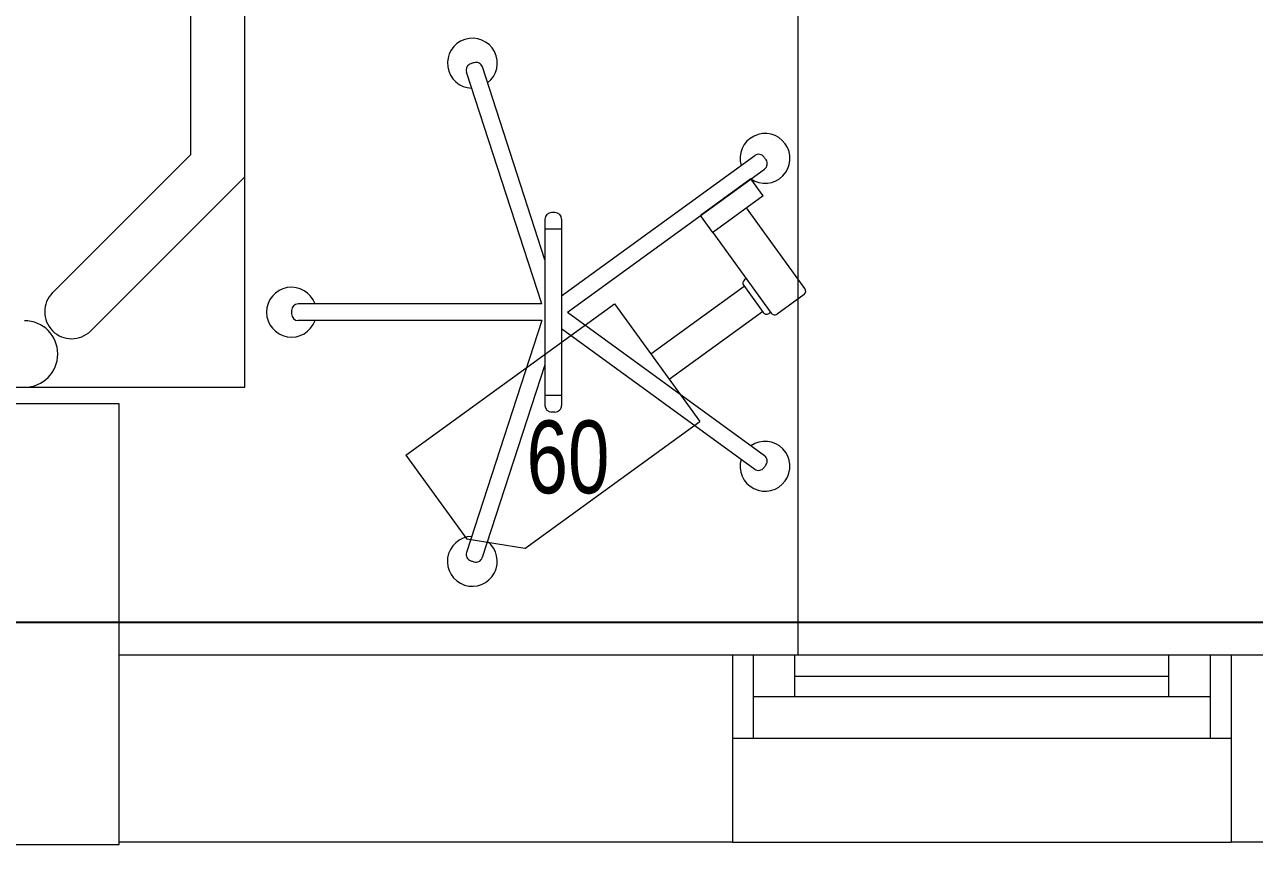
# Model space of a CAD drawing. Header units: metres. Extents: x -18745 to 220762, y -1579758 to -1356048.
# Drawn here: x 144515 to 145995, y -1411755 to -1410769 of the extents above; entities that cross this region are included whole.
import ezdxf

# ---------------------------------------------------------------- set-up
doc = ezdxf.new("R2010")
doc.units = ezdxf.units.M
doc.layers.get('0').update_dxf_attribs({"lineweight": 0})
for name, color, linetype, lineweight in [('A-100 - Copy$0$Aluminum', 8, 'Continuous', 0), ('A-100 - Copy$0$Medical Equipment and Furniture', 8, 'Continuous', 0), ('A-100 - Copy$0$Medical Equipment and Furniture1', 8, 'Continuous', 5), ('A-100 - Copy$0$Proj', 8, 'Continuous', 0), ('A-100 - Copy$0$Structure', 8, 'Continuous', 9), ('A-100 - Copy$0$Walls', 8, 'Continuous', 0)]:
    doc.layers.add(name, color=color, linetype=linetype, lineweight=lineweight)
doc.layers.add('A-100 - Copy$0$axes', color=8, linetype='Continuous')
doc.styles.add('A-100 - Copy$0$X3G_ENTITY_257CFD', font='swisscl.ttf', dxfattribs={"height": 200})

# ---------------------------------------------------------------- blocks, each defined once
blk = doc.blocks.new('*X134')
for p, q in [((5, 3), (5, 3)), ((5, 3), (5, 3)), ((5, 3), (5, 3)), ((5, 3), (5, 3)), ((5, 3), (5, 3)), ((5, 3), (5, 3)), ((5, 3), (5, 3)), ((5, 3), (5, 3)), ((5, 3), (5, 3)), ((5, 3), (5, 3)), ((5, 3), (5, 3)), ((5, 3), (5, 3)), ((5, 3), (5, 3)), ((5, 3), (5, 3)), ((5, 3), (5, 3)), ((5, 3), (5, 3)), ((5, 3), (5, 3)), ((5, 3), (5, 3)), ((5, 3), (5, 3)), ((5, 3), (5, 3)), ((5, 3), (5, 3)), ((5, 3), (5, 3)), ((5, 3), (5, 3)), ((5, 3), (5, 3)), ((5, 3), (5, 3)), ((5, 3), (5, 3)), ((5, 3), (5, 3)), ((5, 3), (5, 3)), ((5, 3), (5, 3)), ((5, 3), (5, 3)), ((5, 3), (5, 3)), ((5, 3), (5, 3)), ((5, 3), (5, 3)), ((5, 3), (5, 3)), ((5, 3), (5, 3)), ((5, 3), (5, 3)), ((5, 3), (5, 3)), ((5, 3), (5, 3)), ((5, 3), (5, 3)), ((5, 3), (5, 3)), ((5, 3), (5, 3)), ((5, 3), (5, 3)), ((5, 3), (5, 3)), ((5, 3), (5, 3)), ((5, 3), (5, 3)), ((5, 3), (5, 3)), ((5, 3), (5, 3)), ((5, 3), (5, 3)), ((5, 3), (5, 3)), ((5, 3), (5, 3)), ((5, 3), (5, 3)), ((5, 3), (5, 3)), ((5, 3), (5, 3)), ((5, 3), (5, 3)), ((5, 3), (5, 3)), ((5, 3), (5, 3)), ((5, 3), (5, 3)), ((5, 3), (5, 3)), ((5, 3), (5, 3)), ((5, 3), (5, 3)), ((5, 3), (5, 3)), ((5, 3), (5, 3)), ((5, 3), (5, 3)), ((5, 3), (5, 3)), ((5, 3), (5, 3)), ((5, 3), (5, 3)), ((6, 3), (5, 3)), ((5, 3), (5, 3)), ((6, 3), (5, 3)), ((5, 3), (5, 3)), ((6, 3), (5, 3)), ((5, 3), (5, 3)), ((6, 3), (5, 3)), ((5, 3), (5, 3)), ((5, 3), (5, 3)), ((5, 3), (5, 3)), ((5, 3), (5, 3)), ((5, 3), (5, 3)), ((5, 3), (5, 3)), ((5, 3), (5, 3)), ((5, 3), (5, 3)), ((5, 3), (5, 3)), ((5, 3), (5, 3)), ((5, 3), (5, 3)), ((5, 3), (5, 3)), ((5, 3), (5, 3)), ((5, 3), (5, 3)), ((5, 3), (5, 3)), ((5, 3), (5, 3)), ((5, 3), (5, 3)), ((5, 3), (5, 3)), ((5, 3), (5, 3)), ((5, 3), (5, 3)), ((5, 3), (5, 3)), ((5, 3), (5, 3)), ((5, 3), (5, 3)), ((6, 3), (6, 3)), ((6, 3), (6, 3)), ((6, 3), (6, 3)), ((6, 3), (6, 3)), ((6, 3), (6, 3)), ((6, 3), (6, 3)), ((6, 3), (6, 3)), ((6, 3), (6, 3)), ((6, 3), (6, 3)), ((6, 3), (6, 3)), ((6, 3), (6, 3)), ((6, 3), (6, 3)), ((6, 3), (6, 3)), ((6, 3), (6, 3)), ((6, 3), (6, 3)), ((6, 3), (6, 3)), ((6, 3), (6, 3)), ((6, 3), (6, 3)), ((6, 3), (6, 3)), ((6, 3), (6, 3)), ((6, 3), (6, 3)), ((6, 3), (6, 3)), ((6, 3), (6, 3)), ((6, 3), (6, 3)), ((6, 3), (6, 3)), ((6, 3), (6, 3)), ((6, 3), (6, 3)), ((6, 3), (6, 3)), ((6, 3), (6, 3)), ((6, 3), (6, 3)), ((6, 3), (6, 3)), ((6, 3), (6, 3)), ((6, 3), (6, 3)), ((6, 3), (6, 3)), ((6, 3), (6, 3)), ((6, 3), (6, 3)), ((6, 3), (6, 3)), ((6, 3), (6, 3)), ((6, 3), (6, 3)), ((6, 3), (6, 3)), ((6, 3), (6, 3)), ((6, 3), (6, 3)), ((6, 3), (6, 3)), ((6, 3), (6, 3)), ((6, 3), (6, 3)), ((6, 3), (6, 3)), ((6, 3), (6, 3)), ((6, 3), (6, 3)), ((6, 3), (6, 3)), ((6, 3), (6, 3)), ((6, 3), (6, 3)), ((6, 3), (6, 3)), ((6, 3), (6, 3)), ((6, 3), (6, 3)), ((6, 3), (6, 3)), ((6, 3), (6, 3)), ((6, 3), (6, 3)), ((6, 3), (6, 3)), ((6, 3), (6, 3)), ((6, 3), (6, 3)), ((6, 3), (6, 3)), ((6, 3), (6, 3)), ((6, 3), (6, 3)), ((6, 3), (6, 3)), ((6, 3), (6, 3)), ((6, 3), (6, 3)), ((6, 3), (6, 3)), ((6, 3), (6, 3)), ((6, 3), (6, 3)), ((6, 3), (6, 3)), ((6, 3), (6, 3)), ((6, 3), (6, 3)), ((6, 3), (6, 3)), ((6, 3), (6, 3)), ((6, 3), (6, 3)), ((6, 3), (6, 3)), ((6, 3), (6, 3)), ((6, 3), (6, 3)), ((6, 3), (6, 3)), ((6, 3), (6, 3)), ((6, 3), (6, 3)), ((6, 3), (6, 3)), ((6, 3), (6, 3)), ((6, 3), (6, 3)), ((6, 3), (6, 3)), ((6, 3), (6, 3)), ((6, 3), (6, 3)), ((6, 3), (6, 3)), ((6, 3), (6, 3)), ((6, 3), (6, 3)), ((6, 3), (6, 3)), ((6, 3), (6, 3)), ((6, 3), (6, 3)), ((6, 3), (6, 3)), ((6, 3), (6, 3)), ((6, 3), (6, 3)), ((6, 3), (6, 3)), ((6, 3), (6, 3)), ((6, 3), (6, 3)), ((6, 3), (6, 3)), ((6, 3), (6, 3)), ((6, 3), (6, 3)), ((6, 3), (6, 3)), ((6, 3), (6, 3)), ((6, 3), (6, 3)), ((6, 3), (6, 3)), ((6, 3), (6, 3)), ((6, 3), (6, 3)), ((6, 3), (6, 3)), ((6, 3), (6, 3)), ((6, 3), (6, 3)), ((6, 3), (6, 3)), ((6, 3), (6, 3)), ((6, 3), (6, 3)), ((6, 3), (6, 3)), ((6, 3), (6, 3)), ((6, 3), (6, 3)), ((6, 3), (6, 3)), ((6, 3), (6, 3)), ((6, 3), (6, 3)), ((6, 3), (6, 3)), ((6, 3), (6, 3)), ((6, 3), (6, 3)), ((6, 3), (6, 3)), ((6, 3), (6, 3)), ((6, 3), (6, 3)), ((6, 3), (6, 3)), ((6, 3), (6, 3)), ((6, 3), (6, 3)), ((6, 3), (6, 3)), ((6, 3), (6, 3)), ((6, 3), (6, 3)), ((6, 3), (6, 3)), ((6, 3), (6, 3)), ((6, 3), (6, 3)), ((6, 3), (6, 3)), ((6, 3), (6, 3)), ((6, 3), (6, 3)), ((6, 3), (6, 3)), ((6, 3), (6, 3)), ((6, 3), (6, 3)), ((6, 3), (6, 3)), ((6, 3), (6, 3)), ((6, 3), (6, 3)), ((6, 3), (6, 3)), ((6, 3), (6, 3)), ((6, 3), (6, 3)), ((6, 3), (6, 3)), ((6, 3), (6, 3)), ((6, 3), (6, 3)), ((6, 3), (6, 3)), ((6, 3), (6, 3)), ((6, 3), (6, 3)), ((6, 3), (6, 3)), ((6, 3), (6, 3)), ((6, 3), (6, 3)), ((6, 3), (6, 3)), ((6, 3), (6, 3)), ((6, 3), (6, 3)), ((6, 3), (6, 3)), ((6, 3), (6, 3)), ((6, 3), (6, 3)), ((6, 3), (6, 3)), ((6, 3), (6, 3)), ((6, 3), (6, 3)), ((6, 3), (6, 3)), ((6, 3), (6, 3)), ((6, 3), (6, 3)), ((6, 3), (6, 3)), ((6, 3), (6, 3)), ((6, 3), (6, 3)), ((6, 3), (6, 3)), ((6, 3), (6, 3)), ((6, 3), (6, 3)), ((6, 3), (6, 3)), ((6, 3), (6, 3)), ((6, 3), (6, 3)), ((6, 3), (6, 3)), ((6, 3), (6, 3)), ((6, 3), (6, 3)), ((6, 3), (6, 3)), ((6, 3), (6, 3)), ((6, 3), (6, 3)), ((6, 3), (6, 3)), ((6, 3), (6, 3)), ((6, 3), (6, 3)), ((6, 3), (6, 3)), ((6, 3), (6, 3)), ((6, 3), (6, 3)), ((6, 3), (6, 3)), ((6, 3), (6, 3)), ((6, 3), (6, 3)), ((6, 3), (6, 3)), ((6, 3), (6, 3)), ((6, 3), (6, 3)), ((6, 3), (6, 3)), ((6, 3), (6, 3)), ((6, 3), (6, 3)), ((6, 3), (6, 3)), ((6, 3), (6, 3)), ((6, 3), (6, 3)), ((6, 3), (6, 3)), ((6, 3), (6, 3)), ((6, 3), (6, 3)), ((6, 3), (5, 3)), ((6, 3), (5, 3)), ((6, 3), (5, 3)), ((6, 3), (5, 3)), ((6, 3), (5, 3)), ((6, 3), (6, 3)), ((6, 3), (6, 3)), ((6, 3), (6, 3)), ((6, 3), (6, 3)), ((6, 3), (6, 3)), ((6, 3), (6, 3)), ((6, 3), (6, 3)), ((6, 3), (6, 3)), ((6, 3), (6, 3)), ((6, 3), (6, 3)), ((6, 3), (6, 3)), ((6, 3), (6, 3)), ((6, 3), (6, 3)), ((6, 3), (6, 3)), ((6, 3), (6, 3)), ((6, 3), (6, 3)), ((6, 3), (6, 3)), ((6, 3), (6, 3)), ((6, 3), (6, 3)), ((6, 3), (6, 3)), ((6, 3), (6, 3)), ((6, 3), (6, 3)), ((6, 3), (6, 3)), ((6, 3), (6, 3)), ((6, 3), (6, 3)), ((6, 3), (6, 3)), ((6, 3), (6, 3)), ((6, 3), (6, 3)), ((6, 3), (6, 3)), ((6, 3), (6, 3)), ((6, 3), (6, 3)), ((6, 3), (6, 3)), ((6, 3), (6, 3)), ((6, 3), (6, 3)), ((6, 3), (6, 3)), ((6, 3), (6, 3)), ((6, 3), (6, 3)), ((6, 3), (6, 3)), ((6, 3), (6, 3)), ((6, 3), (6, 3)), ((6, 3), (6, 3)), ((6, 3), (6, 3)), ((6, 3), (6, 3)), ((6, 3), (6, 3)), ((6, 3), (6, 3)), ((6, 3), (6, 3)), ((6, 3), (6, 3)), ((6, 3), (6, 3)), ((6, 3), (6, 3)), ((6, 3), (6, 3)), ((6, 3), (6, 3)), ((6, 3), (6, 3)), ((6, 3), (6, 3)), ((6, 3), (6, 3)), ((6, 3), (6, 3)), ((6, 3), (6, 3)), ((6, 3), (6, 3)), ((6, 3), (6, 3)), ((6, 3), (6, 3)), ((6, 3), (6, 3)), ((6, 3), (6, 3)), ((6, 3), (6, 3)), ((6, 3), (6, 3)), ((6, 3), (6, 3)), ((6, 3), (6, 3)), ((6, 3), (6, 3)), ((6, 3), (6, 3)), ((6, 3), (6, 3)), ((6, 3), (6, 3)), ((6, 3), (6, 3)), ((6, 3), (6, 3)), ((6, 3), (6, 3)), ((6, 3), (6, 3)), ((6, 3), (6, 3)), ((6, 3), (6, 3)), ((6, 3), (6, 3)), ((6, 3), (6, 3)), ((6, 3), (6, 3)), ((6, 3), (6, 3)), ((6, 3), (6, 3)), ((6, 3), (6, 3)), ((6, 3), (6, 3)), ((6, 3), (6, 3)), ((6, 3), (6, 3)), ((6, 3), (6, 3)), ((6, 3), (6, 3)), ((6, 3), (6, 3)), ((6, 3), (6, 3)), ((6, 3), (6, 3)), ((6, 3), (6, 3)), ((6, 3), (6, 3)), ((6, 3), (6, 3)), ((6, 3), (6, 3)), ((6, 3), (6, 3)), ((6, 3), (6, 3)), ((6, 3), (6, 3)), ((6, 3), (6, 3)), ((6, 3), (6, 3)), ((6, 3), (6, 3)), ((6, 3), (6, 3)), ((6, 3), (6, 3)), ((6, 3), (6, 3)), ((6, 3), (6, 3)), ((6, 3), (6, 3)), ((6, 3), (6, 3)), ((6, 3), (6, 3)), ((6, 3), (6, 3)), ((6, 3), (6, 3)), ((6, 3), (6, 3)), ((6, 3), (6, 3)), ((6, 3), (6, 3)), ((6, 3), (6, 3)), ((6, 3), (6, 3)), ((6, 3), (6, 3)), ((6, 3), (6, 3)), ((6, 3), (6, 3)), ((6, 3), (6, 3)), ((6, 3), (6, 3)), ((6, 3), (6, 3)), ((6, 3), (6, 3)), ((6, 3), (6, 3)), ((6, 3), (6, 3)), ((6, 3), (6, 3)), ((6, 3), (6, 3)), ((6, 3), (6, 3)), ((6, 3), (6, 3)), ((6, 3), (6, 3)), ((6, 3), (6, 3)), ((6, 3), (6, 3)), ((6, 3), (6, 3)), ((6, 3), (6, 3)), ((6, 3), (6, 3)), ((6, 3), (6, 3)), ((6, 3), (6, 3)), ((6, 3), (6, 3)), ((6, 3), (6, 3)), ((6, 3), (6, 3)), ((6, 3), (6, 3)), ((6, 3), (6, 3)), ((6, 3), (6, 3)), ((6, 3), (6, 3)), ((6, 3), (6, 3)), ((6, 3), (6, 3)), ((6, 3), (6, 3)), ((6, 3), (6, 3)), ((6, 3), (6, 3)), ((6, 3), (6, 3)), ((6, 3), (6, 3)), ((6, 3), (6, 3)), ((6, 3), (6, 3)), ((6, 3), (6, 3)), ((6, 3), (6, 3)), ((6, 3), (6, 3)), ((6, 3), (6, 3)), ((6, 3), (6, 3)), ((6, 3), (6, 3)), ((6, 3), (6, 3)), ((6, 3), (6, 3)), ((6, 3), (6, 3)), ((6, 3), (6, 3)), ((6, 3), (6, 3)), ((6, 3), (6, 3)), ((6, 3), (6, 3)), ((6, 3), (6, 3)), ((6, 3), (6, 3)), ((6, 3), (6, 3)), ((6, 3), (6, 3)), ((6, 3), (6, 3)), ((6, 3), (6, 3)), ((6, 3), (6, 3)), ((6, 3), (6, 3)), ((6, 3), (6, 3)), ((6, 3), (6, 3)), ((6, 3), (6, 3)), ((6, 3), (6, 3)), ((6, 3), (6, 3)), ((6, 3), (6, 3)), ((6, 3), (6, 3)), ((6, 3), (6, 3)), ((6, 3), (6, 3)), ((6, 3), (6, 3)), ((6, 3), (6, 3)), ((6, 3), (6, 3)), ((6, 3), (6, 3)), ((6, 3), (6, 3)), ((6, 3), (6, 3)), ((6, 3), (6, 3)), ((6, 3), (6, 3)), ((6, 3), (6, 3)), ((6, 3), (6, 3)), ((6, 3), (6, 3)), ((6, 3), (6, 3)), ((6, 3), (6, 3)), ((6, 3), (6, 3)), ((6, 3), (6, 3)), ((6, 3), (6, 3)), ((6, 3), (6, 3)), ((6, 3), (6, 3)), ((6, 3), (6, 3)), ((6, 3), (6, 3)), ((6, 3), (6, 3)), ((6, 3), (6, 3)), ((6, 3), (6, 3)), ((6, 3), (6, 3)), ((6, 3), (6, 3)), ((6, 3), (6, 3)), ((6, 3), (6, 3)), ((6, 3), (6, 3)), ((6, 3), (6, 3)), ((6, 3), (6, 3)), ((6, 3), (6, 3)), ((6, 3), (6, 3)), ((6, 3), (6, 3)), ((6, 3), (6, 3)), ((6, 3), (6, 3)), ((6, 3), (6, 3)), ((6, 3), (6, 3)), ((6, 3), (6, 3)), ((6, 3), (6, 3)), ((6, 3), (6, 3)), ((6, 3), (6, 3)), ((6, 3), (6, 3)), ((6, 3), (6, 3)), ((6, 3), (6, 3)), ((6, 3), (6, 3)), ((6, 3), (6, 3)), ((6, 3), (6, 3)), ((6, 3), (6, 3)), ((6, 3), (6, 3)), ((6, 3), (6, 3)), ((6, 3), (6, 3)), ((6, 3), (6, 3)), ((6, 3), (6, 3)), ((6, 3), (6, 3)), ((6, 3), (6, 3)), ((6, 3), (6, 3)), ((6, 3), (6, 3)), ((6, 3), (6, 3)), ((6, 3), (6, 3)), ((6, 3), (6, 3)), ((6, 3), (6, 3)), ((6, 3), (6, 3)), ((6, 3), (6, 3)), ((6, 3), (6, 3)), ((6, 3), (6, 3)), ((6, 3), (6, 3)), ((6, 3), (6, 3)), ((6, 3), (6, 3)), ((6, 3), (6, 3)), ((6, 3), (6, 3)), ((6, 3), (6, 3)), ((6, 3), (6, 3)), ((6, 3), (6, 3)), ((6, 3), (6, 3)), ((6, 3), (6, 3)), ((6, 3), (6, 3)), ((6, 3), (6, 3)), ((6, 3), (6, 3)), ((6, 3), (6, 3)), ((6, 3), (6, 3)), ((6, 3), (6, 3)), ((6, 3), (6, 3)), ((6, 3), (6, 3)), ((6, 3), (6, 3)), ((6, 3), (6, 3)), ((6, 3), (6, 3)), ((6, 3), (6, 3)), ((6, 3), (6, 3)), ((6, 3), (6, 3)), ((6, 3), (6, 3)), ((6, 3), (6, 3)), ((6, 3), (6, 3)), ((6, 3), (6, 3)), ((6, 3), (6, 3)), ((6, 3), (6, 3)), ((6, 3), (6, 3)), ((6, 3), (6, 3)), ((6, 3), (6, 3)), ((6, 3), (6, 3)), ((6, 3), (6, 3)), ((6, 3), (6, 3)), ((6, 3), (6, 3)), ((6, 3), (6, 3)), ((6, 3), (6, 3)), ((6, 3), (6, 3)), ((6, 3), (6, 3)), ((6, 3), (6, 3)), ((6, 3), (6, 3)), ((6, 3), (6, 3)), ((6, 3), (6, 3)), ((6, 3), (6, 3)), ((6, 3), (6, 3)), ((6, 3), (6, 3)), ((6, 3), (6, 3)), ((6, 3), (6, 3)), ((6, 3), (6, 3)), ((6, 3), (6, 3)), ((6, 3), (6, 3)), ((6, 3), (6, 3)), ((6, 3), (6, 3)), ((6, 3), (6, 3)), ((6, 3), (6, 3)), ((6, 3), (6, 3)), ((6, 3), (6, 3)), ((6, 3), (6, 3)), ((6, 3), (6, 3)), ((6, 3), (6, 3)), ((6, 3), (6, 3)), ((6, 3), (6, 3)), ((6, 3), (6, 3)), ((6, 3), (6, 3)), ((6, 3), (6, 3)), ((6, 3), (6, 3)), ((6, 3), (6, 3)), ((6, 3), (6, 3)), ((6, 3), (6, 3)), ((6, 3), (6, 3))]:
    blk.add_line(p, q)
blk = doc.blocks.new('*X135')
for p, q in [((13, 1), (13, 1)), ((13, 1), (13, 1)), ((13, 1), (13, 1)), ((13, 1), (13, 1)), ((13, 1), (13, 1)), ((13, 1), (13, 1)), ((13, 1), (13, 1)), ((13, 1), (13, 1)), ((13, 1), (13, 1)), ((13, 1), (13, 1)), ((13, 1), (13, 1)), ((13, 1), (13, 1)), ((13, 1), (13, 1)), ((13, 1), (13, 1)), ((13, 1), (13, 1)), ((13, 1), (14, 1)), ((13, 1), (14, 1)), ((13, 1), (14, 1)), ((13, 1), (13, 1)), ((13, 1), (13, 1)), ((13, 1), (13, 1)), ((13, 1), (13, 1)), ((13, 1), (13, 1)), ((13, 1), (13, 1)), ((13, 1), (13, 1)), ((13, 1), (13, 1)), ((13, 1), (13, 1)), ((13, 1), (13, 1)), ((13, 1), (13, 1)), ((13, 1), (13, 1)), ((13, 1), (13, 1)), ((13, 1), (13, 1)), ((13, 1), (13, 1)), ((13, 1), (13, 1)), ((13, 1), (13, 1)), ((13, 1), (13, 1)), ((13, 1), (13, 1)), ((13, 1), (13, 1)), ((13, 1), (13, 1)), ((13, 1), (13, 1)), ((13, 1), (13, 1)), ((13, 1), (13, 1)), ((13, 1), (13, 1)), ((13, 1), (13, 1)), ((13, 1), (13, 1)), ((13, 1), (13, 1)), ((13, 1), (13, 1)), ((13, 1), (13, 1)), ((13, 1), (13, 1)), ((13, 1), (13, 1)), ((13, 1), (13, 1)), ((13, 1), (13, 1)), ((13, 1), (13, 1)), ((13, 1), (13, 1)), ((13, 1), (13, 1)), ((13, 1), (13, 1)), ((13, 1), (13, 1)), ((13, 1), (13, 1)), ((13, 1), (13, 1)), ((13, 1), (13, 1)), ((13, 1), (13, 1)), ((13, 1), (13, 1)), ((13, 1), (13, 1)), ((13, 1), (13, 1)), ((13, 1), (13, 1)), ((13, 1), (13, 1)), ((13, 1), (13, 1)), ((13, 1), (13, 1)), ((13, 1), (13, 1)), ((13, 1), (13, 1)), ((13, 1), (13, 1)), ((13, 1), (13, 1)), ((13, 1), (13, 1)), ((13, 1), (13, 1)), ((13, 1), (13, 1)), ((13, 1), (13, 1)), ((13, 1), (13, 1)), ((13, 1), (13, 1)), ((13, 1), (13, 1)), ((13, 1), (13, 1)), ((13, 1), (13, 1)), ((13, 1), (13, 1)), ((13, 1), (13, 1)), ((13, 1), (13, 1)), ((13, 1), (13, 1)), ((13, 1), (13, 1)), ((13, 1), (13, 1)), ((13, 1), (13, 1)), ((13, 1), (13, 1)), ((13, 1), (13, 1)), ((13, 1), (13, 1)), ((13, 1), (13, 1)), ((13, 1), (13, 1)), ((13, 1), (13, 1)), ((13, 1), (13, 1)), ((13, 1), (13, 1)), ((13, 1), (13, 1)), ((13, 1), (13, 1)), ((13, 1), (13, 1)), ((13, 1), (13, 1)), ((13, 1), (13, 1)), ((13, 1), (13, 1)), ((13, 1), (13, 1)), ((13, 1), (13, 1)), ((13, 1), (13, 1)), ((13, 1), (13, 1)), ((13, 1), (13, 1)), ((13, 1), (13, 1)), ((13, 1), (13, 1)), ((13, 1), (13, 1)), ((13, 1), (13, 1)), ((13, 1), (13, 1)), ((13, 1), (13, 1)), ((13, 1), (13, 1)), ((13, 1), (13, 1)), ((13, 1), (13, 1)), ((13, 1), (13, 1)), ((13, 1), (13, 1)), ((13, 1), (13, 1)), ((13, 1), (13, 1)), ((13, 1), (13, 1)), ((13, 1), (13, 1)), ((13, 1), (13, 1)), ((13, 1), (14, 1)), ((13, 0), (13, 0)), ((13, 0), (13, 0)), ((13, 0), (13, 0)), ((13, 0), (13, 0)), ((13, 0), (13, 0)), ((13, 0), (13, 0)), ((13, 0), (13, 0)), ((13, 0), (13, 0)), ((13, 0), (13, 0)), ((13, 0), (13, 0)), ((13, 0), (13, 0)), ((13, 0), (13, 0)), ((13, 0), (13, 0)), ((13, 0), (13, 0)), ((13, 0), (13, 0)), ((13, 0), (13, 0)), ((13, 0), (13, 0)), ((13, 0), (13, 0)), ((13, 0), (13, 0)), ((13, 0), (13, 0)), ((13, 0), (13, 0)), ((13, 0), (13, 0)), ((13, 0), (13, 0)), ((13, 0), (13, 0)), ((13, 0), (13, 0)), ((13, 0), (13, 0)), ((13, 0), (13, 0)), ((13, 0), (13, 0)), ((13, 0), (13, 0)), ((13, 0), (13, 0)), ((13, 0), (13, 0)), ((13, 0), (13, 0)), ((13, 0), (13, 0)), ((13, 0), (13, 0)), ((13, 0), (13, 0)), ((13, 0), (13, 0)), ((13, 0), (13, 0)), ((13, 0), (13, 0)), ((13, 0), (13, 0)), ((13, 0), (13, 0)), ((13, 0), (13, 0)), ((13, 0), (13, 0)), ((13, 0), (13, 0)), ((13, 0), (13, 0)), ((13, 0), (13, 0)), ((13, 0), (13, 0)), ((13, 0), (13, 0)), ((13, 0), (13, 0)), ((13, 0), (14, 0)), ((13, 0), (14, 0)), ((13, 0), (13, 0)), ((13, 0), (14, 0)), ((14, 1), (14, 1)), ((14, 1), (14, 1)), ((14, 1), (14, 1)), ((14, 1), (14, 1)), ((14, 1), (14, 1)), ((14, 1), (14, 1)), ((14, 1), (14, 1)), ((14, 1), (14, 1)), ((14, 1), (14, 1)), ((14, 1), (14, 1)), ((14, 1), (14, 1)), ((14, 1), (14, 1)), ((14, 1), (14, 1)), ((14, 1), (14, 1)), ((14, 1), (14, 1)), ((14, 1), (14, 1)), ((14, 1), (14, 1)), ((14, 1), (14, 1)), ((14, 1), (14, 1)), ((14, 1), (14, 1)), ((14, 1), (14, 1)), ((14, 1), (14, 1)), ((14, 1), (14, 1)), ((14, 1), (14, 1)), ((14, 1), (14, 1)), ((14, 1), (14, 1)), ((14, 1), (14, 1)), ((14, 1), (14, 1)), ((14, 1), (14, 1)), ((14, 1), (14, 1)), ((14, 1), (14, 1)), ((14, 1), (14, 1)), ((14, 1), (14, 1)), ((14, 1), (14, 1)), ((14, 1), (14, 1)), ((14, 1), (14, 1)), ((14, 1), (14, 1)), ((14, 1), (14, 1)), ((14, 1), (14, 1)), ((14, 1), (14, 1)), ((14, 1), (14, 1)), ((14, 1), (14, 1)), ((14, 1), (14, 1)), ((14, 1), (14, 1)), ((14, 1), (14, 1)), ((14, 1), (14, 1)), ((14, 1), (14, 1)), ((14, 1), (14, 1)), ((14, 1), (14, 1)), ((14, 1), (14, 1)), ((14, 1), (14, 1)), ((14, 1), (14, 1)), ((14, 1), (14, 1)), ((14, 1), (14, 1)), ((14, 1), (14, 1)), ((14, 1), (14, 1)), ((14, 1), (14, 1)), ((14, 1), (14, 1)), ((14, 1), (14, 1)), ((14, 1), (14, 1)), ((14, 1), (14, 1)), ((14, 1), (14, 1)), ((14, 1), (14, 1)), ((14, 1), (14, 1)), ((14, 1), (14, 1)), ((14, 1), (14, 1)), ((14, 1), (14, 1)), ((14, 1), (14, 1)), ((14, 1), (14, 1)), ((14, 1), (14, 1)), ((14, 1), (14, 1)), ((14, 1), (14, 1)), ((14, 1), (14, 1)), ((14, 1), (14, 1)), ((14, 1), (14, 1)), ((14, 1), (14, 1)), ((14, 1), (14, 1)), ((14, 1), (14, 1)), ((14, 1), (14, 1)), ((14, 1), (14, 1)), ((14, 1), (14, 1)), ((14, 1), (14, 1)), ((14, 1), (14, 1)), ((14, 1), (14, 1)), ((14, 1), (14, 1)), ((14, 1), (14, 1)), ((14, 1), (14, 1)), ((14, 1), (14, 1)), ((14, 1), (14, 1)), ((14, 1), (14, 1)), ((14, 1), (14, 1)), ((14, 1), (14, 1)), ((14, 1), (14, 1)), ((14, 1), (14, 1)), ((14, 0), (14, 0)), ((14, 0), (14, 0)), ((14, 0), (14, 0)), ((14, 0), (14, 0)), ((14, 0), (14, 0)), ((14, 0), (14, 0)), ((14, 0), (14, 0)), ((14, 0), (14, 0)), ((14, 0), (14, 0)), ((14, 0), (14, 0)), ((14, 0), (14, 0)), ((14, 0), (14, 0)), ((14, 0), (14, 0)), ((14, 0), (14, 0)), ((14, 0), (14, 0)), ((14, 0), (14, 0)), ((14, 0), (14, 0)), ((14, 0), (14, 0)), ((14, 0), (14, 0)), ((14, 0), (14, 0)), ((14, 0), (14, 0)), ((14, 0), (14, 0)), ((14, 0), (14, 0)), ((14, 0), (14, 0)), ((14, 0), (14, 0)), ((14, 0), (14, 0)), ((14, 0), (14, 0)), ((14, 0), (14, 0)), ((14, 0), (14, 0)), ((14, 0), (14, 0)), ((14, 0), (14, 0)), ((14, 0), (14, 0)), ((14, 0), (14, 0)), ((14, 0), (14, 0)), ((14, 0), (14, 0)), ((14, 0), (14, 0)), ((14, 0), (14, 0)), ((14, 0), (14, 0)), ((14, 0), (14, 0)), ((14, 0), (14, 0)), ((14, 0), (14, 0)), ((14, 0), (14, 0)), ((14, 0), (14, 0)), ((14, 0), (14, 0)), ((14, 0), (14, 0)), ((14, 0), (14, 0)), ((14, 0), (14, 0)), ((14, 0), (14, 0)), ((13, 0), (13, 0)), ((13, 0), (14, 0)), ((13, 0), (13, 0)), ((13, 0), (14, 0)), ((13, 0), (13, 0)), ((13, 0), (14, 0)), ((13, 0), (13, 0)), ((13, 0), (13, 0)), ((13, 0), (13, 0)), ((13, 0), (13, 0)), ((13, 0), (14, 0)), ((13, 0), (13, 0)), ((13, 0), (14, 0)), ((13, 0), (13, 0)), ((13, 0), (14, 0)), ((13, 0), (13, 0)), ((13, 0), (14, 0)), ((13, 0), (13, 0)), ((13, 0), (14, 0)), ((13, 0), (13, 0)), ((13, 0), (14, 0)), ((13, 0), (13, 0)), ((13, 0), (14, 0)), ((13, 0), (13, 0)), ((13, 0), (13, 0)), ((13, 0), (13, 0)), ((13, 0), (14, 0)), ((13, 0), (13, 0)), ((13, 0), (14, 0)), ((13, 0), (13, 0)), ((13, 0), (14, 0)), ((13, 0), (13, 0)), ((13, 0), (14, 0)), ((13, 0), (13, 0)), ((13, 0), (13, 0)), ((13, 0), (13, 0)), ((13, 0), (13, 0)), ((13, 0), (13, 0)), ((13, 0), (13, 0)), ((13, 0), (13, 0)), ((13, 0), (13, 0)), ((13, 0), (13, 0)), ((13, 0), (13, 0)), ((13, 0), (13, 0)), ((13, 0), (13, 0)), ((13, 0), (13, 0)), ((13, 0), (13, 0)), ((13, 0), (13, 0)), ((13, 0), (13, 0)), ((13, 0), (13, 0)), ((13, 0), (13, 0)), ((13, 0), (13, 0)), ((13, 0), (13, 0)), ((13, 0), (13, 0)), ((13, 0), (13, 0)), ((13, 0), (13, 0)), ((13, 0), (13, 0)), ((13, 0), (13, 0)), ((13, 0), (13, 0)), ((13, 0), (13, 0)), ((13, 0), (13, 0)), ((13, 0), (13, 0)), ((13, 0), (13, 0)), ((13, 0), (13, 0)), ((13, -1), (13, -1)), ((13, -1), (13, -1)), ((13, -1), (13, -1)), ((13, -1), (13, -1)), ((13, -1), (13, -1)), ((13, -1), (14, -1)), ((13, -1), (13, -1)), ((14, 0), (14, 0)), ((14, 0), (14, 0)), ((14, 0), (14, 0)), ((14, 0), (14, 0)), ((14, 0), (14, 0)), ((14, 0), (14, 0)), ((14, 0), (14, 0)), ((14, 0), (14, 0)), ((14, 0), (14, 0)), ((14, 0), (14, 0)), ((14, 0), (14, 0)), ((14, 0), (14, 0)), ((14, 0), (14, 0)), ((14, 0), (14, 0)), ((14, 0), (14, 0)), ((13, 0), (14, 0)), ((14, 0), (14, 0)), ((14, 0), (14, 0)), ((14, 0), (14, 0)), ((14, 0), (14, 0)), ((14, 0), (14, 0)), ((14, 0), (14, 0)), ((14, 0), (14, 0)), ((14, 0), (14, 0)), ((14, 0), (14, 0)), ((14, 0), (14, 0)), ((14, 0), (14, 0)), ((14, 0), (14, 0)), ((14, 0), (14, 0)), ((14, 0), (14, 0)), ((14, 0), (14, 0)), ((14, 0), (14, 0)), ((14, 0), (14, 0)), ((14, 0), (14, 0)), ((14, 0), (14, 0)), ((14, 0), (14, 0)), ((14, 0), (14, 0)), ((14, 0), (14, 0)), ((14, 0), (14, 0)), ((14, 0), (14, 0)), ((14, 0), (14, 0)), ((14, 0), (14, 0)), ((14, 0), (14, 0)), ((14, 0), (14, 0)), ((14, 0), (14, 0)), ((14, 0), (14, 0)), ((14, 0), (14, 0)), ((14, 0), (14, 0)), ((14, 0), (14, 0)), ((14, 0), (14, 0)), ((14, -1), (14, -1)), ((14, -1), (14, -1)), ((14, -1), (14, -1)), ((14, -1), (14, -1)), ((14, -1), (14, -1))]:
    blk.add_line(p, q)
blk = doc.blocks.new('A-100 - Copy$0$HF16786E-P')
at = {"layer": 'A-100 - Copy$0$Medical Equipment and Furniture1'}
for p, q in [((0, 0.425), (-2.14, 0.425)), ((-0.2531, 0.425), (-0.0678, 0.2397)), ((0, -0.425), (0, 0.425)), ((-0.28, 0.36), (-1.86, 0.36)), ((-0.28, 0.36), (-0.1137, 0.1937))]:
    blk.add_line(p, q, dxfattribs=at)
for points in [[(0, 0.425), (0, 0.425), (0, 0.425), (0, 0.425), (0, 0.425), (0, 0.425), (0, 0.425), (0, 0.425), (0, 0.425), (0, 0.425), (0, 0.425), (0, 0.425), (0, 0.425), (0, 0.425), (0, 0.425), (0, 0.425), (0, 0.425), (0, 0.425), (0, 0.425), (0, 0.425), (0, 0.425), (0, 0.425), (0, 0.425), (0, 0.425), (0, 0.425), (0, 0.425), (0, 0.425), (0, 0.425), (0, 0.425), (0, 0.425), (0, 0.425), (0, 0.425), (0, 0.425), (0, 0.425), (0, 0.425), (0, 0.425), (0, 0.425), (0, 0.425), (0, 0.425), (0, 0.425), (0, 0.425), (0, 0.425), (0, 0.425), (0, 0.425), (0, 0.425), (0, 0.425), (0, 0.425), (0, 0.425), (0, 0.425), (0, 0.425), (0, 0.425), (0, 0.425), (0, 0.425), (0, 0.425), (0, 0.425), (0, 0.425), (0, 0.425), (0, 0.425), (0, 0.425), (0, 0.425), (0, 0.425), (0, 0.425), (0, 0.425), (0, 0.425), (0, 0.425), (0, 0.425), (0, 0.425), (0, 0.425), (0, 0.425), (0, 0.425), (0, 0.425), (0, 0.425), (0, 0.425), (0, 0.425), (0, 0.425), (0, 0.425), (0, 0.425), (0, 0.425), (0, 0.425), (0, 0.425), (0, 0.425), (0, 0.425), (0, 0.425), (0, 0.425), (0, 0.425), (0, 0.425), (0, 0.425), (0, 0.425), (0, 0.425), (0, 0.425), (0, 0.425), (0, 0.425), (0, 0.425), (0, 0.425), (0, 0.425), (0, 0.425), (0, 0.425), (0, 0.425), (0, 0.425), (0, 0.425), (0, 0.425), (0, 0.425), (0, 0.425), (0, 0.425), (0, 0.425), (0, 0.425), (0, 0.425), (0, 0.425), (0, 0.425), (0, 0.425), (0, 0.425), (0, 0.425), (0, 0.425), (0, 0.425), (0, 0.425), (0, 0.425), (0, 0.425), (0, 0.425), (0, 0.425), (0, 0.425), (0, 0.425), (0, 0.425), (0, 0.425), (0, 0.425), (0, 0.425), (0, 0.425), (0, 0.425), (0, 0.425), (0, 0.425), (0, 0.425), (0, 0.425), (0, 0.425), (0, 0.425), (0, 0.425), (0, 0.425), (0, 0.425), (0, 0.425), (0, 0.425), (0, 0.425), (0, 0.425), (0, 0.425), (0, 0.425), (0, 0.425), (0, 0.425), (0, 0.425), (0, 0.425), (0, 0.425), (0, 0.425), (0, 0.425), (0, 0.425), (0, 0.425), (0, 0.425), (0, 0.425), (0, 0.425), (0, 0.425), (0, 0.425), (0, 0.425), (0, 0.425), (0, 0.425), (0, 0.425), (0, 0.425), (0, 0.425), (0, 0.425), (0, 0.425), (0, 0.425), (0, 0.425), (0, 0.425), (0, 0.425), (0, 0.425), (0, 0.425), (0, 0.425), (0, 0.425), (0, 0.425), (0, 0.425), (0, 0.425), (0, 0.425), (0, 0.425), (0, 0.425), (0, 0.425), (0, 0.425), (0, 0.425), (0, 0.425), (0, 0.425), (0, 0.425), (0, 0.425), (0, 0.425), (0, 0.425), (0, 0.425), (0, 0.425), (0, 0.425), (0, 0.425), (0, 0.425), (0, 0.425), (0, 0.425), (0, 0.425), (0, 0.425), (0, 0.425), (0, 0.425), (0, 0.425), (0, 0.425), (0, 0.425), (0, 0.425), (0, 0.425), (0, 0.425), (0, 0.425), (0, 0.425), (0, 0.425), (0, 0.425), (0, 0.425), (0, 0.425), (0, 0.425), (0, 0.425), (0, 0.425), (0, 0.425), (0, 0.425), (0, 0.425), (0, 0.425), (0, 0.425), (0, 0.425)], [(0, 0.425), (0, 0.425), (0, 0.425), (0, 0.425), (0, 0.425), (0, 0.425), (0, 0.425), (0, 0.425), (0, 0.425), (0, 0.425), (0, 0.425), (0, 0.425), (0, 0.425), (0, 0.425), (0, 0.425), (0, 0.425), (0, 0.425), (0, 0.425), (0, 0.425), (0, 0.425), (0, 0.425), (0, 0.425), (0, 0.425), (0, 0.425), (0, 0.425), (0, 0.425), (0, 0.425), (0, 0.425), (0, 0.425), (0, 0.425), (0, 0.425), (0, 0.425), (0, 0.425), (0, 0.425), (0, 0.425), (0, 0.425), (0, 0.425), (0, 0.425), (0, 0.425), (0, 0.425), (0, 0.425), (0, 0.425), (0, 0.425), (0, 0.425), (0, 0.425), (0, 0.425), (0, 0.425), (0, 0.425), (0, 0.425), (0, 0.425), (0, 0.425), (0, 0.425), (0, 0.425), (0, 0.425), (0, 0.425), (0, 0.425), (0, 0.425), (0, 0.425), (0, 0.425), (0, 0.425), (0, 0.425), (0, 0.425), (0, 0.425), (0, 0.425), (0, 0.425), (0, 0.425), (0, 0.425), (0, 0.425), (0, 0.425), (0, 0.425), (0, 0.425), (0, 0.425), (0, 0.425), (0, 0.425), (0, 0.425), (0, 0.425), (0, 0.425), (0, 0.425), (0, 0.425), (0, 0.425), (0, 0.425), (0, 0.425), (0, 0.425), (0, 0.425), (0, 0.425), (0, 0.425), (0, 0.425), (0, 0.425), (0, 0.425), (0, 0.425), (0, 0.425), (0, 0.425), (0, 0.425), (0, 0.425), (0, 0.425), (0, 0.425), (0, 0.425), (0, 0.425), (0, 0.425), (0, 0.425), (0, 0.425), (0, 0.425), (0, 0.425), (0, 0.425), (0, 0.425), (0, 0.425), (0, 0.425), (0, 0.425), (0, 0.425), (0, 0.425), (0, 0.425), (0, 0.425), (0, 0.425), (0, 0.425), (0, 0.425), (0, 0.425), (0, 0.425), (0, 0.425), (0, 0.425), (0, 0.425), (0, 0.425), (0, 0.425), (0, 0.425), (0, 0.425), (0, 0.425), (0, 0.425), (0, 0.425), (0, 0.425), (0, 0.425), (0, 0.425), (0, 0.425), (0, 0.425), (0, 0.425), (0, 0.425), (0, 0.425), (0, 0.425), (0, 0.425), (0, 0.425), (0, 0.425), (0, 0.425), (0, 0.425), (0, 0.425), (0, 0.425), (0, 0.425), (0, 0.425), (0, 0.425), (0, 0.425), (0, 0.425), (0, 0.425), (0, 0.425), (0, 0.425), (0, 0.425), (0, 0.425), (0, 0.425), (0, 0.425), (0, 0.425), (0, 0.425), (0, 0.425), (0, 0.425), (0, 0.425), (0, 0.425), (0, 0.425), (0, 0.425), (0, 0.425), (0, 0.425), (0, 0.425), (0, 0.425), (0, 0.425), (0, 0.425), (0, 0.425), (0, 0.425), (0, 0.425), (0, 0.425), (0, 0.425), (0, 0.425), (0, 0.425), (0, 0.425), (0, 0.425), (0, 0.425), (0, 0.425), (0, 0.425), (0, 0.425), (0, 0.425), (0, 0.425), (0, 0.425), (0, 0.425), (0, 0.425), (0, 0.425), (0, 0.425), (0, 0.425), (0, 0.425), (0, 0.425), (0, 0.425), (0, 0.425), (0, 0.425), (0, 0.425), (0, 0.425), (0, 0.425), (0, 0.425), (0, 0.425), (0, 0.425), (0, 0.425), (0, 0.425), (0, 0.425), (0, 0.425), (0, 0.425), (0, 0.425), (0, 0.425), (0, 0.425), (0, 0.425), (0, 0.425), (0, 0.425), (0, 0.425), (0, 0.425)], [(0, 0.425), (0, 0.425), (0, 0.425), (0, 0.425), (0, 0.425), (0, 0.425), (0, 0.425), (0, 0.425), (0, 0.425), (0, 0.425), (0, 0.425), (0, 0.425), (0, 0.425), (0, 0.425), (0, 0.425), (0, 0.425), (0, 0.425), (0, 0.425), (0, 0.425), (0, 0.425), (0, 0.425), (0, 0.425), (0, 0.425), (0, 0.425), (0, 0.425), (0, 0.425), (0, 0.425), (0, 0.425), (0, 0.425), (0, 0.425), (0, 0.425), (0, 0.425), (0, 0.425), (0, 0.425), (0, 0.425), (0, 0.425), (0, 0.425), (0, 0.425), (0, 0.425), (0, 0.425), (0, 0.425), (0, 0.425), (0, 0.425), (0, 0.425), (0, 0.425), (0, 0.425), (0, 0.425), (0, 0.425), (0, 0.425), (0, 0.425), (0, 0.425), (0, 0.425), (0, 0.425), (0, 0.425), (0, 0.425), (0, 0.425), (0, 0.425), (0, 0.425), (0, 0.425), (0, 0.425), (0, 0.425), (0, 0.425), (0, 0.425), (0, 0.425), (0, 0.425), (0, 0.425), (0, 0.425), (0, 0.425), (0, 0.425), (0, 0.425), (0, 0.425), (0, 0.425), (0, 0.425), (0, 0.425), (0, 0.425), (0, 0.425), (0, 0.425), (0, 0.425), (0, 0.425), (0, 0.425), (0, 0.425), (0, 0.425), (0, 0.425), (0, 0.425), (0, 0.425), (0, 0.425), (0, 0.425), (0, 0.425), (0, 0.425), (0, 0.425), (0, 0.425), (0, 0.425), (0, 0.425), (0, 0.425), (0, 0.425), (0, 0.425), (0, 0.425), (0, 0.425), (0, 0.425), (0, 0.425), (0, 0.425), (0, 0.425), (0, 0.425), (0, 0.425), (0, 0.425), (0, 0.425), (0, 0.425), (0, 0.425), (0, 0.425), (0, 0.425), (0, 0.425), (0, 0.425), (0, 0.425), (0, 0.425), (0, 0.425), (0, 0.425), (0, 0.425), (0, 0.425), (0, 0.425), (0, 0.425), (0, 0.425), (0, 0.425), (0, 0.425), (0, 0.425), (0, 0.425), (0, 0.425), (0, 0.425), (0, 0.425), (0, 0.425), (0, 0.425), (0, 0.425), (0, 0.425), (0, 0.425), (0, 0.425), (0, 0.425), (0, 0.425), (0, 0.425), (0, 0.425), (0, 0.425), (0, 0.425), (0, 0.425), (0, 0.425), (0, 0.425), (0, 0.425), (0, 0.425), (0, 0.425), (0, 0.425), (0, 0.425), (0, 0.425), (0, 0.425), (0, 0.425), (0, 0.425), (0, 0.425), (0, 0.425), (0, 0.425), (0, 0.425), (0, 0.425), (0, 0.425), (0, 0.425), (0, 0.425), (0, 0.425), (0, 0.425), (0, 0.425), (0, 0.425), (0, 0.425), (0, 0.425), (0, 0.425), (0, 0.425), (0, 0.425), (0, 0.425), (0, 0.425), (0, 0.425), (0, 0.425), (0, 0.425), (0, 0.425), (0, 0.425), (0, 0.425), (0, 0.425), (0, 0.425), (0, 0.425), (0, 0.425), (0, 0.425), (0, 0.425), (0, 0.425), (0, 0.425), (0, 0.425), (0, 0.425), (0, 0.425), (0, 0.425), (0, 0.425), (0, 0.425), (0, 0.425), (0, 0.425), (0, 0.425), (0, 0.425), (0, 0.425), (0, 0.425), (0, 0.425), (0, 0.425), (0, 0.425), (0, 0.425), (0, 0.425), (0, 0.425), (0, 0.425), (0, 0.425), (0, 0.425), (0, 0.425), (0, 0.425), (0, 0.425), (0, 0.425), (0, 0.425), (0, 0.425), (0, 0.425), (0, 0.425), (0, 0.425), (0, 0.425), (0, 0.425), (0, 0.425), (0, 0.425), (0, 0.425), (0, 0.425), (0, 0.425), (0, 0.425), (0, 0.425), (0, 0.425), (0, 0.425), (0, 0.425), (0, 0.425), (0, 0.425), (0, 0.425), (0, 0.425), (0, 0.425), (0, 0.425), (0, 0.425), (0, 0.425), (0, 0.425), (0, 0.425), (0, 0.425), (0, 0.425), (0, 0.425), (0, 0.425), (0, 0.425), (0, 0.425), (0, 0.425), (0, 0.425), (0, 0.425), (0, 0.425), (0, 0.425), (0, 0.425), (0, 0.425), (0, 0.425), (0, 0.425), (0, 0.425), (0, 0.425), (0, 0.425), (0, 0.425), (0, 0.425), (0, 0.425), (0, 0.425), (0, 0.425), (0, 0.425), (0, 0.425), (0, 0.425), (0, 0.425), (0, 0.425), (0, 0.425), (0, 0.425), (0, 0.425), (0, 0.425), (0, 0.425), (0, 0.425), (0, 0.425), (0, 0.425), (0, 0.425), (0, 0.425), (0, 0.425), (0, 0.425)]]:
    blk.add_lwpolyline(points, close=True, dxfattribs=at)
for points in [[(0, 0.425), (0, 0.425), (0, 0.425), (0, 0.425), (0, 0.425), (0, 0.425), (0, 0.425), (0, 0.425), (0, 0.425), (0, 0.425), (0, 0.425), (0, 0.425), (0, 0.425), (0, 0.425), (0, 0.425)], [(0, 0.425), (0, 0.425), (0, 0.425), (0, 0.425), (0, 0.425), (0, 0.425), (0, 0.425), (0, 0.425), (0, 0.425), (0, 0.425), (0, 0.425), (0, 0.425), (0, 0.425), (0, 0.425), (0, 0.425), (0, 0.425), (0, 0.425), (0, 0.425), (0, 0.425), (0, 0.425), (0, 0.425), (0, 0.425), (0, 0.425), (0, 0.425), (0, 0.425), (0, 0.425), (0, 0.425), (0, 0.425), (0, 0.425), (0, 0.425), (0, 0.425), (0, 0.425), (0, 0.425), (0, 0.425), (0, 0.425), (0, 0.425), (0, 0.425), (0, 0.425), (0, 0.425), (0, 0.425), (0, 0.425), (0, 0.425), (0, 0.425), (0, 0.425), (0, 0.425), (0, 0.425), (0, 0.425), (0, 0.425), (0, 0.425), (0, 0.425), (0, 0.425), (0, 0.425), (0, 0.425), (0, 0.425), (0, 0.425), (0, 0.425), (0, 0.425), (0, 0.425), (0, 0.425), (0, 0.425), (0, 0.425), (0, 0.425), (0, 0.425), (0, 0.425), (0, 0.425), (0, 0.425), (0, 0.425), (0, 0.425), (0, 0.425), (0, 0.425), (0, 0.425), (0, 0.425), (0, 0.425), (0, 0.425), (0, 0.425), (0, 0.425), (0, 0.425), (0, 0.425), (0, 0.425), (0, 0.425), (0, 0.425), (0, 0.425), (0, 0.425), (0, 0.425), (0, 0.425), (0, 0.425), (0, 0.425), (0, 0.425), (0, 0.425)], [(0, 0.425), (0, 0.425), (0, 0.425), (0, 0.425), (0, 0.425), (0, 0.425), (0, 0.425), (0, 0.425), (0, 0.425), (0, 0.425), (0, 0.425), (0, 0.425), (0, 0.425), (0, 0.425), (0, 0.425), (0, 0.425), (0, 0.425), (0, 0.425), (0, 0.425), (0, 0.425), (0, 0.425), (0, 0.425), (0, 0.425), (0, 0.425), (0, 0.425), (0, 0.425), (0, 0.425), (0, 0.425), (0, 0.425), (0, 0.425), (0, 0.425), (0, 0.425), (0, 0.425), (0, 0.425), (0, 0.425), (0, 0.425), (0, 0.425), (0, 0.425), (0, 0.425), (0, 0.425), (0, 0.425), (0, 0.425), (0, 0.425), (0, 0.425), (0, 0.425), (0, 0.425), (0, 0.425), (0, 0.425), (0, 0.425), (0, 0.425), (0, 0.425), (0, 0.425), (0, 0.425), (0, 0.425), (0, 0.425), (0, 0.425), (0, 0.425), (0, 0.425), (0, 0.425), (0, 0.425), (0, 0.425), (0, 0.425), (0, 0.425), (0, 0.425), (0, 0.425), (0, 0.425), (0, 0.425), (0, 0.425), (0, 0.425), (0, 0.425), (0, 0.425), (0, 0.425), (0, 0.425), (0, 0.425), (0, 0.425), (0, 0.425), (0, 0.425), (0, 0.425), (0, 0.425), (0, 0.425), (0, 0.425), (0, 0.425), (0, 0.425), (0, 0.425), (0, 0.425), (0, 0.425), (0, 0.425), (0, 0.425), (0, 0.425), (0, 0.425), (0, 0.425), (0, 0.425), (0, 0.425), (0, 0.425), (0, 0.425), (0, 0.425), (0, 0.425), (0, 0.425), (0, 0.425), (0, 0.425), (0, 0.425), (0, 0.425), (0, 0.425), (0, 0.425), (0, 0.425), (0, 0.425), (0, 0.425), (0, 0.425), (0, 0.425), (0, 0.425), (0, 0.425)], [(0, 0.425), (0, 0.425), (0, 0.425), (0, 0.425), (0, 0.425), (0, 0.425), (0, 0.425), (0, 0.425), (0, 0.425), (0, 0.425), (0, 0.425), (0, 0.425), (0, 0.425), (0, 0.425), (0, 0.425), (0, 0.425), (0, 0.425), (0, 0.425), (0, 0.425), (0, 0.425), (0, 0.425), (0, 0.425), (0, 0.425), (0, 0.425), (0, 0.425), (0, 0.425), (0, 0.425), (0, 0.425), (0, 0.425), (0, 0.425), (0, 0.425), (0, 0.425), (0, 0.425), (0, 0.425), (0, 0.425), (0, 0.425), (0, 0.425), (0, 0.425), (0, 0.425), (0, 0.425), (0, 0.425), (0, 0.425), (0, 0.425), (0, 0.425), (0, 0.425), (0, 0.425), (0, 0.425), (0, 0.425), (0, 0.425), (0, 0.425), (0, 0.425), (0, 0.425), (0, 0.425), (0, 0.425)], [(0, 0.425), (0, 0.425), (0, 0.425), (0, 0.425), (0, 0.425), (0, 0.425), (0, 0.425), (0, 0.425), (0, 0.425), (0, 0.425), (0, 0.425), (0, 0.425), (0, 0.425), (0, 0.425), (0, 0.425), (0, 0.425), (0, 0.425)], [(0, 0.425), (0, 0.425), (0, 0.425), (0, 0.425), (0, 0.425), (0, 0.425), (0, 0.425), (0, 0.425), (0, 0.425), (0, 0.425)], [(0, 0.425), (0, 0.425), (0, 0.425), (0, 0.425), (0, 0.425), (0, 0.425), (0, 0.425), (0, 0.425), (0, 0.425), (0, 0.425)], [(0, 0.425), (0, 0.425), (0, 0.425), (0, 0.425), (0, 0.425), (0, 0.425), (0, 0.425)], [(0, 0.425), (0, 0.425), (0, 0.425), (0, 0.425), (0, 0.425), (0, 0.425), (0, 0.425), (0, 0.425), (0, 0.425), (0, 0.425), (0, 0.425), (0, 0.425)], [(0, 0.425), (0, 0.425), (0, 0.425), (0, 0.425), (0, 0.425), (0, 0.425), (0, 0.425)], [(0, 0.425), (0, 0.425), (0, 0.425), (0, 0.425), (0, 0.425), (0, 0.425), (0, 0.425), (0, 0.425), (0, 0.425), (0, 0.425)], [(0, 0.425), (0, 0.425), (0, 0.425), (0, 0.425), (0, 0.425), (0, 0.425), (0, 0.425), (0, 0.425)], [(0, 0.425), (0, 0.425), (0, 0.425), (0, 0.425), (0, 0.425), (0, 0.425), (0, 0.425), (0, 0.425), (0, 0.425), (0, 0.425), (0, 0.425), (0, 0.425), (0, 0.425), (0, 0.425), (0, 0.425), (0, 0.425), (0, 0.425), (0, 0.425)], [(0, 0.425), (0, 0.425), (0, 0.425), (0, 0.425), (0, 0.425), (0, 0.425), (0, 0.425), (0, 0.425), (0, 0.425), (0, 0.425)], [(0, 0.425), (0, 0.425), (0, 0.425), (0, 0.425), (0, 0.425), (0, 0.425), (0, 0.425), (0, 0.425), (0, 0.425)]]:
    blk.add_lwpolyline(points, dxfattribs=at)
for centre, radius, start, end in [((-0.0908, 0.2167), 0.0325, 225, 45), ((-0.04, 0.16), 0.04, 0, 180)]:
    blk.add_arc(centre, radius, start, end, dxfattribs=at)
for name, xscale, yscale, zscale in [('*X134', 8.593299999999998e-11, 8.593299999999998e-11, 8.593299999999998e-11), ('*X135', 5.4996e-11, 5.4996e-11, 5.4996e-11)]:
    blk.add_blockref(name, (0, 0.425), dxfattribs=dict(at, xscale=xscale, yscale=yscale, zscale=zscale))
blk = doc.blocks.new('A-100 - Copy$0$HF12177-P')
for p, q in [((0, 0), (-0.1724, 0.2372)), ((0, 0), (0.1724, 0.2372)), ((-0.0196, -0.007), (-0.1885, 0.2255)), ((0.0196, -0.007), (0.1885, 0.2255)), ((-0.112, -0.007), (0.112, -0.007)), ((-0.1, -0.007), (-0.1, -0.027)), ((0.1, -0.007), (0.1, -0.027)), ((-0.0631, -0.027), (-0.2951, -0.1024)), ((-0.12, -0.015), (-0.12, -0.019)), ((-0.112, -0.027), (0.112, -0.027)), ((0.0631, -0.027), (0.2951, -0.1024)), ((0.12, -0.015), (0.12, -0.019)), ((-0.01, -0.0308), (-0.2889, -0.1214)), ((-0.01, -0.0308), (-0.01, -0.324)), ((0.01, -0.0308), (0.01, -0.324)), ((0.01, -0.0308), (0.2889, -0.1214))]:
    blk.add_line(p, q)
for centre, radius, start, end in [((-0.1852, 0.2378), 0.03, 325.4712, 286.5288), ((0.1852, 0.2378), 0.03, 253.4712, 214.5288), ((0, -0.017), 0.315, 125.6267, 126.3733), ((-0.1788, 0.2325), 0.008, 36, 125.6267), ((0.1788, 0.2325), 0.008, 54.3733, 144), ((0, -0.017), 0.315, 53.6267, 54.3733), ((-0.1821, 0.2302), 0.008, 126.3733, 216), ((0.1821, 0.2302), 0.008, 324, 53.6267), ((-0.112, -0.015), 0.008, 90, 180), ((0.112, -0.015), 0.008, 0, 90), ((-0.112, -0.019), 0.008, 180, 270), ((0.112, -0.019), 0.008, 270, 0), ((-0.2996, -0.1144), 0.03, 37.4712, 358.5288), ((0.2996, -0.1144), 0.03, 181.4712, 142.5288), ((-0.2926, -0.11), 0.008, 108, 197.6267), ((0.2926, -0.11), 0.008, 342.3733, 72), ((0, -0.017), 0.315, 197.6267, 198.3733), ((-0.2914, -0.1138), 0.008, 198.3733, 288), ((0.2914, -0.1138), 0.008, 252, 341.6267), ((0, -0.017), 0.315, 341.6267, 342.3733), ((0, -0.332), 0.03, 109.4712, 70.5288), ((-0.002, -0.324), 0.008, 180, 269.6267), ((0.002, -0.324), 0.008, 270.3733, 0), ((0, -0.017), 0.315, 269.6267, 270.3733)]:
    blk.add_arc(centre, radius, start, end)
blk = doc.blocks.new('A-100 - Copy$0$MONITOR ARM PLAN')
for p, q in [((0.025, -0.49375, 0), (0.025, -0.18375, 0)), ((0.025, -0.18375, 0), (0.2, -0.18375, 0)), ((0.2, -0.44375, 0), (0.2, -0.18375, 0)), ((0.2, -0.44375, 0), (0.15, -0.49375, 0)), ((0.025, -0.49375, 0), (0.15, -0.49375, 0))]:
    blk.add_line(p, q)
at = {"layer": 'A-100 - Copy$0$Medical Equipment and Furniture1'}
for p, q in [((0.025, 0.0375), (0, 0.0375)), ((0, 0.0375), (0, -0.0375)), ((0.025, 0.0375), (0.025, -0.0375)), ((0.145, 0.0125), (0.025, 0.0125)), ((0.15, 0.0075), (0.15, -0.0325)), ((0.025, -0.0375), (0, -0.0375)), ((0.025, -0.0375), (0.145, -0.0375)), ((0.09375, -0.0375), (0.09375, -0.04)), ((0.14375, -0.0375), (0.14375, -0.04)), ((0.09875, -0.045), (0.13875, -0.045)), ((0.1, -0.045), (0.1, -0.18375)), ((0.1375, -0.045), (0.1375, -0.18375))]:
    blk.add_line(p, q, dxfattribs=at)
for centre, start, end in [((0.145, 0.0075, 0), 0, 90), ((0.09875, -0.04), 180, 270), ((0.13875, -0.04), 270, 360), ((0.145, -0.0325), 270, 0)]:
    blk.add_arc(centre, 0.005, start, end, dxfattribs=at)
blk = doc.blocks.new('A-100 - Copy')
at = {"layer": 'A-100 - Copy$0$Aluminum'}
for p, q in [((145966.7, -1411527.7, -2.4), (145366.7, -1411527.7, -2.4)), ((145391.7, -1411627.7, -2.4), (145391.7, -1411527.7, -2.4)), ((145441.7, -1411577.7, -2.4), (145441.7, -1411527.7, -2.4)), ((145891.7, -1411577.7, -2.4), (145891.7, -1411527.7, -2.4)), ((145941.7, -1411627.7, -2.4), (145941.7, -1411527.7, -2.4)), ((145441.7, -1411552.7, -2.4), (145891.7, -1411552.7, -2.4)), ((145941.7, -1411577.7, -2.4), (145391.7, -1411577.7, -2.4)), ((145966.7, -1411627.7, -2.4), (145366.7, -1411627.7, -2.4))]:
    blk.add_line(p, q, dxfattribs=at)
at = {"layer": 'A-100 - Copy$0$axes'}
blk.add_line((178940.3, -1411488.2, 2.4), (95846.6, -1411488.2, 2.4), dxfattribs=at)
at = {"layer": 'A-100 - Copy$0$Medical Equipment and Furniture'}
blk.add_line((145445.1, -1409027.7, -2.4), (145445.1, -1411527.7, -2.4), dxfattribs=at)
at = {"layer": 'A-100 - Copy$0$Proj'}
blk.add_line((145366.7, -1411752.7, 0), (145966.7, -1411752.7, 0), dxfattribs=at)
at = {"layer": 'A-100 - Copy$0$Structure', "elevation": 0}
blk.add_lwpolyline([(144098.7, -1411755.2), (144628.7, -1411755.2), (144628.7, -1411225.2), (144098.7, -1411225.2)], close=True, dxfattribs=at)
at = {"layer": 'A-100 - Copy$0$Walls'}
for p, q in [((145366.7, -1411527.7, 0), (144628.7, -1411527.7, 0)), ((145366.7, -1411527.7, 0), (145366.7, -1411752.7, 0)), ((146651.7, -1411527.7, 0), (145966.7, -1411527.7, 0)), ((145966.7, -1411527.7, 0), (145966.7, -1411752.7, 0)), ((145366.7, -1411752.7, 0), (144628.7, -1411752.7, 0)), ((146651.7, -1411752.7, 0), (145966.7, -1411752.7, 0))]:
    blk.add_line(p, q, dxfattribs=at)
at = {"layer": 'A-100 - Copy$0$Medical Equipment and Furniture', "xscale": 1000, "yscale": 1000, "zscale": 1000}
for name, p, rotation in [('A-100 - Copy$0$HF16786E-P', (144354.7, -1411205.3, 0), 270.0149936594165), ('A-100 - Copy$0$MONITOR ARM PLAN', (145358.4, -1410976.7, 0), 305.9850316752795)]:
    blk.add_blockref(name, p, dxfattribs=dict(at, rotation=rotation))
at = {"layer": 'A-100 - Copy$0$Medical Equipment and Furniture', "extrusion": (-1.92689e-13, -1.39405e-12, -1), "xscale": -1000.000000000001, "yscale": 1000.000000000001, "zscale": -1000.000000000001, "rotation": 90.01496832471715}
blk.add_blockref('A-100 - Copy$0$HF12177-P', (-145167.9, -1411115.1, 0), dxfattribs=at)
at = {"layer": 'A-100 - Copy$0$Medical Equipment and Furniture', "insert": (145168.6, -1411245.3, 0), "char_height": 87.47, "attachment_point": 2, "style": 'A-100 - Copy$0$X3G_ENTITY_257CFD'}
blk.add_mtext('60', dxfattribs=at)

msp = doc.modelspace()

# ---------------------------------------------------------------- block references
msp.add_blockref('A-100 - Copy', (0, 0))

doc.saveas('drawing.dxf')
